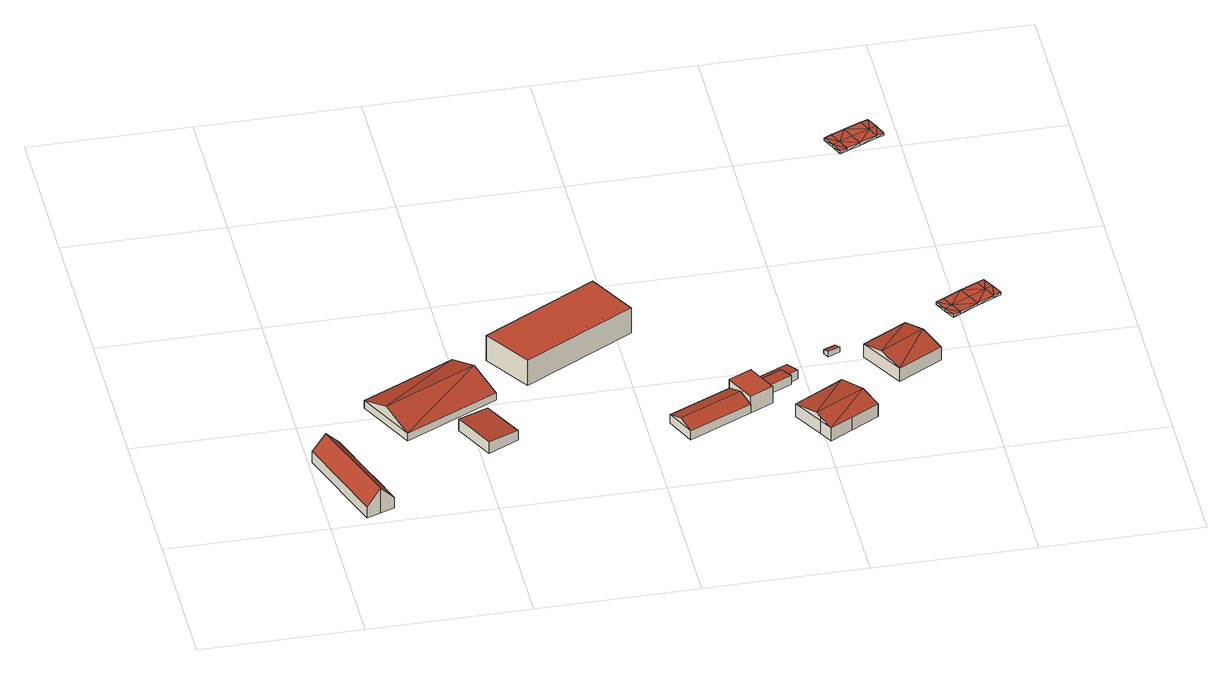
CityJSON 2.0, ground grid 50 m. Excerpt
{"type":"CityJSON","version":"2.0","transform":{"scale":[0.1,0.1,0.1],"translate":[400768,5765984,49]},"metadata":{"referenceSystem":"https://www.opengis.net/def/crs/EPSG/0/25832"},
"CityObjects":{
"building1":{"type":"Building","attributes":{"Gemeindeschluessel":"05515000","Geometrietyp2DReferenz":"3000","function":"31001_2700","roofType":"3100","measuredHeight":8.78},"geometry":[{"type":"Solid","lod":"2","boundaries":[[[[0,1,2,3]],[[4,5,1,0]],[[6,7,5,4]],[[8,9,7,6]],[[10,11,9,8]],[[12,13,11,10]],[[14,15,13,12]],[[3,2,15,14]],[[8,6,4,10]],[[0,3,14,12,10,4]],[[1,5,7,9,11,13,15,2]]]],"semantics":{"surfaces":[{"type":"WallSurface"},{"type":"RoofSurface"},{"type":"GroundSurface"}],"values":[[0,0,0,0,0,0,0,0,1,1,2]]}}]},
"building2":{"type":"Building","attributes":{"Gemeindeschluessel":"05515000","Geometrietyp2DReferenz":"3000","function":"31001_2700","roofType":"3100","measuredHeight":6.54},"geometry":[{"type":"Solid","lod":"2","boundaries":[[[[16,17,18,19]],[[20,21,17,16]],[[22,23,21,20]],[[19,18,23,22]],[[16,24,20]],[[22,25,19]],[[16,19,25]],[[25,24,16]],[[24,25,22]],[[22,20,24]],[[17,21,23,18]]]],"semantics":{"surfaces":[{"type":"WallSurface"},{"type":"RoofSurface"},{"type":"GroundSurface"}],"values":[[0,0,0,0,0,0,1,1,1,1,2]]}}]},
"building3":{"type":"Building","attributes":{"Gemeindeschluessel":"05515000","Geometrietyp2DReferenz":"3000","function":"31001_2700","roofType":"2100","measuredHeight":4.21},"geometry":[{"type":"Solid","lod":"2","boundaries":[[[[26,27,28,29]],[[30,31,27,26]],[[32,33,31,30]],[[29,28,33,32]],[[30,26,29,32]],[[27,31,33,28]]]],"semantics":{"surfaces":[{"type":"WallSurface"},{"type":"RoofSurface"},{"type":"GroundSurface"}],"values":[[0,0,0,0,1,2]]}}]},
"building4":{"type":"Building","attributes":{"Gemeindeschluessel":"05515000","Geometrietyp2DReferenz":"3000","function":"51003_1201","roofType":"1000","measuredHeight":9},"geometry":[{"type":"Solid","lod":"2","boundaries":[[[[34,35,36,37]],[[38,39,35,34]],[[40,41,39,38]],[[37,36,41,40]],[[38,34,37,40]],[[35,39,41,36]]]],"semantics":{"surfaces":[{"type":"WallSurface"},{"type":"RoofSurface"},{"type":"GroundSurface"}],"values":[[0,0,0,0,1,2]]}}]},
"building5":{"type":"Building","attributes":{"Gemeindeschluessel":"05515000","Geometrietyp2DReferenz":"3000","function":"31001_2700","roofType":"3100","measuredHeight":4.89},"geometry":[{"type":"Solid","lod":"2","boundaries":[[[[42,43,44,45]],[[46,47,43,42]],[[48,49,47,46]],[[45,44,49,48]],[[42,50,46]],[[48,51,45]],[[45,51,50,42]],[[46,50,51,48]],[[43,47,49,44]]]],"semantics":{"surfaces":[{"type":"WallSurface"},{"type":"RoofSurface"},{"type":"GroundSurface"}],"values":[[0,0,0,0,0,0,1,1,2]]}}]},
"building6":{"type":"Building","attributes":{"Gemeindeschluessel":"05515000","Geometrietyp2DReferenz":"3000","function":"31001_2700","roofType":"9999","measuredHeight":6},"geometry":[{"type":"Solid","lod":"2","boundaries":[[[[52,53,54,55,56,57,58,59]],[[57,60,61,58]],[[56,62,60,57]],[[55,63,62,56]],[[54,64,63,55]],[[53,65,64,54]],[[52,44,65,53]],[[59,49,44,52]],[[58,61,49,59]],[[60,62,63,64,65,44,49,61]]]],"semantics":{"surfaces":[{"type":"RoofSurface"},{"type":"WallSurface"},{"type":"GroundSurface"}],"values":[[0,1,1,1,1,1,1,1,1,2]]}}]},
"building7":{"type":"Building","attributes":{"Gemeindeschluessel":"05515000","Geometrietyp2DReferenz":"3000","function":"31001_2700","roofType":"2100","measuredHeight":3.23},"geometry":[{"type":"Solid","lod":"2","boundaries":[[[[66,63,64,67]],[[68,69,63,66]],[[70,71,69,68]],[[72,73,71,70]],[[67,64,73,72]],[[70,68,66,67,72]],[[63,69,71,73,64]]]],"semantics":{"surfaces":[{"type":"WallSurface"},{"type":"RoofSurface"},{"type":"GroundSurface"}],"values":[[0,0,0,0,0,1,2]]}}]},
"building8":{"type":"Building","attributes":{"Gemeindeschluessel":"05515000","Geometrietyp2DReferenz":"3000","function":"51009_1610","roofType":"2100","measuredHeight":3.16},"geometry":[{"type":"Solid","lod":"2","boundaries":[[[[66,74,75,68]],[[76,77,74,66]],[[78,79,77,76]],[[80,81,79,78]],[[70,82,81,80]],[[68,75,82,70]],[[80,78,76,66,68,70]],[[74,77,79,81,82,75]]]],"semantics":{"surfaces":[{"type":"WallSurface"},{"type":"RoofSurface"},{"type":"GroundSurface"}],"values":[[0,0,0,0,0,0,1,2]]}}]},
"building9":{"type":"Building","attributes":{"Gemeindeschluessel":"05515000","Geometrietyp2DReferenz":"3000","function":"31001_2700","roofType":"3100","measuredHeight":6.58},"geometry":[{"type":"Solid","lod":"2","boundaries":[[[[83,84,85,86]],[[87,88,84,83]],[[89,90,88,87]],[[91,92,90,89]],[[93,94,92,91]],[[86,85,94,93]],[[86,95,96]],[[86,93,95]],[[87,83,96,89]],[[95,97,89,96]],[[97,91,89]],[[97,95,93,91]],[[96,83,86]],[[84,88,90,92,94,85]]]],"semantics":{"surfaces":[{"type":"WallSurface"},{"type":"RoofSurface"},{"type":"GroundSurface"}],"values":[[0,0,0,0,0,0,1,1,1,1,0,0,0,2]]}}]},
"building10":{"type":"Building","attributes":{"Gemeindeschluessel":"05515000","Geometrietyp2DReferenz":"3000","function":"31001_2700","roofType":"2100","measuredHeight":1.89},"geometry":[{"type":"Solid","lod":"2","boundaries":[[[[98,99,100,101]],[[102,103,99,98]],[[104,105,103,102]],[[101,100,105,104]],[[102,98,101,104]],[[99,103,105,100]]]],"semantics":{"surfaces":[{"type":"WallSurface"},{"type":"RoofSurface"},{"type":"GroundSurface"}],"values":[[0,0,0,0,1,2]]}}]},
"building11":{"type":"Building","attributes":{"Gemeindeschluessel":"05515000","Geometrietyp2DReferenz":"3000","function":"31001_2700","roofType":"3100","measuredHeight":6.7},"geometry":[{"type":"Solid","lod":"2","boundaries":[[[[106,107,108,109]],[[110,111,107,106]],[[112,113,111,110]],[[109,108,113,112]],[[106,114,110]],[[112,115,109]],[[106,109,115]],[[115,114,106]],[[114,115,112]],[[112,110,114]],[[107,111,113,108]]]],"semantics":{"surfaces":[{"type":"WallSurface"},{"type":"RoofSurface"},{"type":"GroundSurface"}],"values":[[0,0,0,0,0,0,1,1,1,1,2]]}}]},
"building12":{"type":"Building","attributes":{"Geometrietyp2DReferenz":"2000","Gemeindeschluessel":"05515000","function":"53001_1800","roofType":"9999","measuredHeight":1},"geometry":[{"type":"Solid","lod":"2","boundaries":[[[[116,117,118]],[[117,119,118]],[[120,121,116]],[[121,117,116]],[[122,123,120]],[[123,121,120]],[[124,125,122]],[[125,123,122]],[[126,127,124]],[[127,125,124]],[[128,129,126]],[[129,127,126]],[[130,131,128]],[[131,129,128]],[[132,133,130]],[[133,131,130]],[[134,135,132]],[[135,133,132]],[[136,137,134]],[[137,135,134]],[[138,139,136]],[[139,137,136]],[[118,119,138]],[[119,139,138]],[[119,117,140]],[[140,117,121]],[[140,121,123]],[[140,123,141]],[[141,123,142]],[[142,123,125]],[[142,125,127]],[[142,127,129]],[[139,119,137]],[[137,119,140]],[[137,140,135]],[[135,140,141]],[[135,141,142]],[[135,142,133]],[[133,142,129]],[[133,129,131]],[[118,143,116]],[[143,120,116]],[[143,122,120]],[[143,144,122]],[[144,145,122]],[[145,124,122]],[[145,126,124]],[[145,128,126]],[[138,136,118]],[[136,143,118]],[[136,134,143]],[[134,144,143]],[[134,145,144]],[[134,132,145]],[[132,128,145]],[[132,130,128]]]],"semantics":{"surfaces":[{"type":"WallSurface"},{"type":"GroundSurface"},{"type":"RoofSurface"}],"values":[[0,0,0,0,0,0,0,0,0,0,0,0,0,0,0,0,0,0,0,0,0,0,0,0,1,1,1,1,1,1,1,1,1,1,1,1,1,1,1,1,2,2,2,2,2,2,2,2,2,2,2,2,2,2,2,2]]}}]},
"building13":{"type":"Building","attributes":{"Geometrietyp2DReferenz":"2000","Gemeindeschluessel":"05515000","function":"53001_1800","roofType":"9999","measuredHeight":1},"geometry":[{"type":"Solid","lod":"2","boundaries":[[[[146,147,148]],[[147,149,148]],[[150,151,146]],[[151,147,146]],[[152,153,150]],[[153,151,150]],[[154,155,152]],[[155,153,152]],[[156,157,154]],[[157,155,154]],[[158,159,156]],[[159,157,156]],[[160,161,158]],[[161,159,158]],[[162,163,160]],[[163,161,160]],[[164,165,162]],[[165,163,162]],[[166,167,164]],[[167,165,164]],[[168,169,166]],[[169,167,166]],[[148,149,168]],[[149,169,168]],[[151,170,149]],[[151,149,147]],[[153,171,170]],[[153,170,151]],[[155,172,153]],[[153,172,171]],[[157,159,155]],[[155,159,172]],[[170,167,169]],[[170,169,149]],[[171,165,170]],[[170,165,167]],[[172,163,165]],[[172,165,171]],[[159,161,172]],[[172,161,163]],[[150,148,173]],[[150,146,148]],[[152,173,174]],[[152,150,173]],[[154,152,175]],[[152,174,175]],[[156,154,158]],[[154,175,158]],[[173,168,166]],[[173,148,168]],[[174,173,164]],[[173,166,164]],[[175,164,162]],[[175,174,164]],[[158,175,160]],[[175,162,160]]]],"semantics":{"surfaces":[{"type":"WallSurface"},{"type":"GroundSurface"},{"type":"RoofSurface"}],"values":[[0,0,0,0,0,0,0,0,0,0,0,0,0,0,0,0,0,0,0,0,0,0,0,0,1,1,1,1,1,1,1,1,1,1,1,1,1,1,1,1,2,2,2,2,2,2,2,2,2,2,2,2,2,2,2,2]]}}]}
},
"vertices":[
[197,39,62],[197,39,24],[161,144,24],[161,144,62],[154,23,112],[154,23,24],[110,7,62],[110,7,24],[7,305,63],[7,305,24],[50,320,112],[50,320,24],[94,335,63],[94,335,24],[150,172,63],[150,172,24],
[301,351,51],[301,351,24],[592,495,24],[592,495,51],[209,535,51],[209,535,24],[500,680,51],[500,680,24],[255,443,89],[546,588,89],
[520,245,66],[520,245,24],[616,293,24],[616,293,57],[456,372,66],[456,372,24],[552,420,57],[552,420,24],
[959,889,115],[959,889,25],[602,690,25],[602,690,115],[1043,736,115],[1043,736,25],[697,546,115],[697,546,25],
[1110,202,48],[1110,202,17],[1307,295,17],[1307,295,48],[1067,293,48],[1067,293,17],[1264,386,48],[1264,386,17],[1089,247,66],[1286,340,66],
[1307,295,77],[1379,329,77],[1362,365,77],[1340,410,77],[1335,422,77],[1334,423,77],[1262,389,77],[1264,386,77],[1334,423,17],[1262,389,17],[1335,422,17],[1340,410,17],[1362,365,17],[1379,329,17],
[1340,410,41],[1362,365,49],[1429,454,41],[1429,454,17],[1447,417,48],[1447,417,17],[1451,408,49],[1451,408,17],
[1340,410,16],[1429,454,16],[1335,422,39],[1335,422,16],[1451,478,39],[1451,478,16],[1475,431,48],[1475,431,16],[1447,417,16],
[1666,202,64],[1666,202,18],[1587,340,18],[1587,340,64],[1580,153,64],[1580,153,18],[1509,114,64],[1509,114,18],[1486,155,64],[1486,155,18],[1431,251,64],[1431,251,18],[1477,170,84],[1633,258,84],[1486,155,78],
[1620,536,35],[1620,536,16],[1610,556,16],[1610,556,29],[1583,519,35],[1583,519,16],[1574,539,29],[1574,539,16],
[1762,358,64],[1762,358,17],[1902,437,17],[1902,437,64],[1683,496,64],[1683,496,17],[1823,576,64],[1823,576,17],[1723,427,84],[1862,507,84],
[1944,718,17],[1944,718,7],[1962,682,17],[1962,682,7],[1967,730,17],[1967,730,7],[2024,760,17],[2024,760,7],[2078,788,16],[2078,788,6],[2101,800,16],[2101,800,6],[2120,765,16],[2120,765,6],[2138,729,16],[2138,729,6],[2115,717,16],[2115,717,6],[2061,689,17],[2061,689,7],[2004,659,17],[2004,659,7],[1981,647,17],[1981,647,7],[1986,695,7],[2043,725,7],[2097,753,6],[1986,695,17],[2043,725,17],[2097,753,16],
[1960,1557,17],[1960,1557,7],[1944,1594,17],[1944,1594,7],[1937,1547,18],[1937,1547,8],[1883,1523,18],[1883,1523,8],[1841,1504,18],[1841,1504,8],[1818,1493,18],[1818,1493,8],[1802,1530,18],[1802,1530,8],[1785,1566,18],[1785,1566,8],[1808,1577,18],[1808,1577,8],[1850,1596,18],[1850,1596,8],[1904,1620,18],[1904,1620,8],[1927,1630,17],[1927,1630,7],[1921,1583,8],[1867,1559,8],[1825,1540,8],[1921,1583,18],[1867,1559,18],[1825,1540,18]
]}
